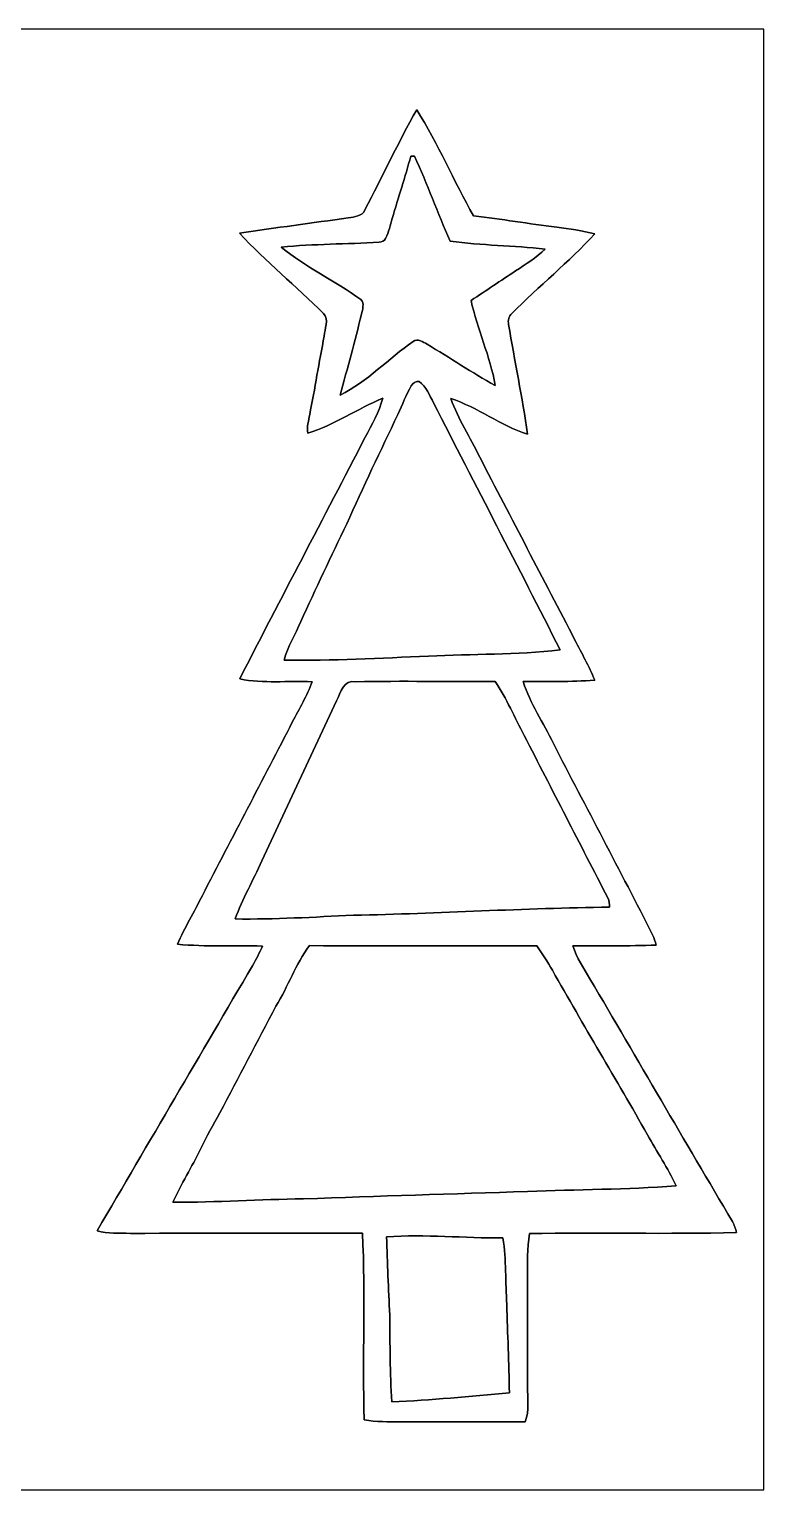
# Model space of a CAD drawing. Header units: centimetres. Extents: x -16.8 to 16.8, y -16.7 to 16.7.
# Drawn here: x 0 to 16.77, y -16.67 to 16.67 of the extents above; entities that cross this region are included whole.
import ezdxf

# ---------------------------------------------------------------- set-up
doc = ezdxf.new("R2010")
doc.units = ezdxf.units.CM
doc.header["$MEASUREMENT"] = 0
doc.layers.add('Layer 1', color=7, linetype='Continuous')

msp = doc.modelspace()

# ---------------------------------------------------------------- linework, layer by layer
at = {"layer": 'Layer 1', "color": 7}
for points, knots in [([(-16.77458, 16.66875), (-16.77458, 16.66875), (16.77458, 16.66875), (16.77458, 16.66875), (16.77458, 16.66875), (16.77458, 16.66875), (16.77458, -16.66875), (16.77458, -16.66875), (16.77458, -16.66875), (16.77458, -16.66875), (-16.77458, -16.66875), (-16.77458, -16.66875), (-16.77458, -16.66875), (-16.77458, -16.66875), (-16.77458, 16.66875), (-16.77458, 16.66875), (-16.77458, 16.66875), (-16.77458, 16.66875), (-16.77458, 16.66875), (-16.77458, 16.66875)], [0, 0, 0, 0, 0.16666667, 0.16666667, 0.16666667, 0.16666667, 0.33333333, 0.33333333, 0.33333333, 0.33333333, 0.5, 0.5, 0.5, 0.5, 0.66666667, 0.66666667, 0.66666667, 0.66666667, 1, 1, 1, 1]), ([(7.66692, 12.54513), (7.60201, 12.39661), (7.42703, 12.38744), (7.28733, 12.36204), (7.28733, 12.36204), (6.4583, 12.24562), (5.62786, 12.13908), (4.8006, 12.00997), (4.8006, 12.00997), (5.40526, 11.36333), (6.09388, 10.80135), (6.72218, 10.1787), (6.72218, 10.1787), (6.85694, 10.04006), (6.74123, 9.82839), (6.73735, 9.66435), (6.73735, 9.66435), (6.61882, 9.06886), (6.52462, 8.46843), (6.40468, 7.87294), (6.40468, 7.87294), (6.38246, 7.7343), (6.33483, 7.59248), (6.36129, 7.45031), (6.36129, 7.45031), (6.96666, 7.6327), (7.49265, 8.00594), (8.07544, 8.24759), (8.07544, 8.24759), (7.99006, 7.93044), (7.8232, 7.64469), (7.67186, 7.35577), (7.67186, 7.35577), (6.72289, 5.51427), (5.75098, 3.68441), (4.80624, 1.84079), (4.80624, 1.84079), (5.34952, 1.72649), (5.90903, 1.80058), (6.45936, 1.77624), (6.45936, 1.77624), (6.34824, 1.45521), (6.16902, 1.16522), (6.01592, 0.86395), (6.01592, 0.86395), (5.334, -0.46143), (4.63585, -1.778), (3.95393, -3.10374), (3.95393, -3.10374), (3.77225, -3.47874), (3.54753, -3.83293), (3.3849, -4.21711), (3.3849, -4.21711), (4.03154, -4.27637), (4.68207, -4.24109), (5.33047, -4.25803), (5.33047, -4.25803), (5.25886, -4.41149), (5.18019, -4.56142), (5.09729, -4.70923), (5.09729, -4.70923), (3.91442, -6.7243), (2.73297, -8.74007), (1.55116, -10.75584), (1.55116, -10.75584), (1.7967, -10.82992), (2.05705, -10.80735), (2.31069, -10.81652), (2.31069, -10.81652), (4.07705, -10.80982), (5.84376, -10.81229), (7.61047, -10.81405), (7.61047, -10.81405), (7.68032, -12.23257), (7.60589, -13.65462), (7.64893, -15.07455), (7.64893, -15.07455), (7.9248, -15.12147), (8.20491, -15.11441), (8.48431, -15.119), (8.48431, -15.119), (9.43222, -15.11794), (10.38049, -15.11194), (11.32875, -15.12111), (11.32875, -15.12111), (11.42718, -14.85971), (11.37461, -14.57607), (11.38202, -14.30514), (11.38202, -14.30514), (11.3725, -13.48176), (11.37814, -12.65873), (11.37567, -11.83569), (11.37567, -11.83569), (11.38026, -11.49703), (11.3725, -11.1573), (11.42153, -10.82146), (11.42153, -10.82146), (12.99845, -10.79041), (14.57678, -10.84051), (16.15369, -10.79535), (16.15369, -10.79535), (16.12794, -10.70857), (16.10007, -10.62284), (16.05703, -10.54347), (16.05703, -10.54347), (14.96624, -8.70232), (13.89027, -6.852), (12.80583, -5.00697), (12.80583, -5.00697), (12.66366, -4.76285), (12.49786, -4.5272), (12.41284, -4.25521), (12.41284, -4.25521), (13.04784, -4.24674), (13.68284, -4.26156), (14.31784, -4.23404), (14.31784, -4.23404), (14.29526, -4.15572), (14.27198, -4.07776), (14.2367, -4.00473), (14.2367, -4.00473), (13.49199, -2.54247), (12.72328, -1.09255), (11.96869, 0.36477), (11.96869, 0.36477), (11.74362, 0.83785), (11.44129, 1.27564), (11.28042, 1.77729), (11.28042, 1.77729), (11.82441, 1.78364), (12.3698, 1.76812), (12.91308, 1.81328), (12.91308, 1.81328), (12.78961, 2.12937), (12.61251, 2.42041), (12.46329, 2.7245), (12.46329, 2.7245), (11.73656, 4.11656), (11.01231, 5.50968), (10.287, 6.90245), (10.287, 6.90245), (10.07322, 7.35083), (9.7917, 7.76781), (9.62766, 8.23877), (9.62766, 8.23877), (10.24184, 8.03734), (10.76149, 7.62317), (11.37744, 7.42562), (11.37744, 7.42562), (11.26561, 8.26594), (11.08251, 9.09532), (10.9474, 9.93211), (10.9474, 9.93211), (10.92588, 10.02277), (10.95128, 10.11731), (11.01866, 10.18258), (11.01866, 10.18258), (11.64026, 10.79782), (12.31829, 11.35592), (12.91696, 11.99515), (12.91696, 11.99515), (12.63191, 12.07276), (12.3377, 12.1098), (12.0456, 12.14931), (12.0456, 12.14931), (11.41201, 12.22587), (10.78265, 12.33558), (10.14836, 12.40649), (10.14836, 12.40649), (9.69363, 13.20306), (9.34014, 14.05467), (8.84837, 14.83042), (8.84837, 14.83042), (8.42998, 14.08218), (8.05815, 13.30784), (7.66692, 12.54513), (7.66692, 12.54513), (7.66692, 12.54513), (7.66692, 12.54513), (7.66692, 12.54513)], [0, 0, 0, 0, 0.02173913, 0.02173913, 0.02173913, 0.02173913, 0.04347826, 0.04347826, 0.04347826, 0.04347826, 0.06521739, 0.06521739, 0.06521739, 0.06521739, 0.08695652, 0.08695652, 0.08695652, 0.08695652, 0.10869565, 0.10869565, 0.10869565, 0.10869565, 0.13043478, 0.13043478, 0.13043478, 0.13043478, 0.15217391, 0.15217391, 0.15217391, 0.15217391, 0.17391304, 0.17391304, 0.17391304, 0.17391304, 0.19565217, 0.19565217, 0.19565217, 0.19565217, 0.2173913, 0.2173913, 0.2173913, 0.2173913, 0.23913043, 0.23913043, 0.23913043, 0.23913043, 0.26086957, 0.26086957, 0.26086957, 0.26086957, 0.2826087, 0.2826087, 0.2826087, 0.2826087, 0.30434783, 0.30434783, 0.30434783, 0.30434783, 0.32608696, 0.32608696, 0.32608696, 0.32608696, 0.34782609, 0.34782609, 0.34782609, 0.34782609, 0.36956522, 0.36956522, 0.36956522, 0.36956522, 0.39130435, 0.39130435, 0.39130435, 0.39130435, 0.41304348, 0.41304348, 0.41304348, 0.41304348, 0.43478261, 0.43478261, 0.43478261, 0.43478261, 0.45652174, 0.45652174, 0.45652174, 0.45652174, 0.47826087, 0.47826087, 0.47826087, 0.47826087, 0.5, 0.5, 0.5, 0.5, 0.52173913, 0.52173913, 0.52173913, 0.52173913, 0.54347826, 0.54347826, 0.54347826, 0.54347826, 0.56521739, 0.56521739, 0.56521739, 0.56521739, 0.58695652, 0.58695652, 0.58695652, 0.58695652, 0.60869565, 0.60869565, 0.60869565, 0.60869565, 0.63043478, 0.63043478, 0.63043478, 0.63043478, 0.65217391, 0.65217391, 0.65217391, 0.65217391, 0.67391304, 0.67391304, 0.67391304, 0.67391304, 0.69565217, 0.69565217, 0.69565217, 0.69565217, 0.7173913, 0.7173913, 0.7173913, 0.7173913, 0.73913043, 0.73913043, 0.73913043, 0.73913043, 0.76086957, 0.76086957, 0.76086957, 0.76086957, 0.7826087, 0.7826087, 0.7826087, 0.7826087, 0.80434783, 0.80434783, 0.80434783, 0.80434783, 0.82608696, 0.82608696, 0.82608696, 0.82608696, 0.84782609, 0.84782609, 0.84782609, 0.84782609, 0.86956522, 0.86956522, 0.86956522, 0.86956522, 0.89130435, 0.89130435, 0.89130435, 0.89130435, 0.91304348, 0.91304348, 0.91304348, 0.91304348, 0.93478261, 0.93478261, 0.93478261, 0.93478261, 0.95652174, 0.95652174, 0.95652174, 0.95652174, 1, 1, 1, 1]), ([(8.71149, 13.77315), (8.73266, 13.77315), (8.77429, 13.77244), (8.79546, 13.77209), (8.79546, 13.77209), (9.09567, 13.13709), (9.32568, 12.47211), (9.61178, 11.83076), (9.61178, 11.83076), (10.33145, 11.73233), (11.05994, 11.73339), (11.78031, 11.65013), (11.78031, 11.65013), (11.58381, 11.4494), (11.33616, 11.31041), (11.10721, 11.15131), (11.10721, 11.15131), (10.76607, 10.93082), (10.43164, 10.69975), (10.09015, 10.48032), (10.09015, 10.48032), (10.23267, 9.82133), (10.52654, 9.20291), (10.64189, 8.53793), (10.64189, 8.53793), (10.10885, 8.8265), (9.60861, 9.17081), (9.08685, 9.47808), (9.08685, 9.47808), (8.99724, 9.53241), (8.87271, 9.61813), (8.77006, 9.53841), (8.77006, 9.53841), (8.19997, 9.15247), (7.72301, 8.62612), (7.10318, 8.31568), (7.10318, 8.31568), (7.26687, 8.93127), (7.43373, 9.54581), (7.58966, 10.16353), (7.58966, 10.16353), (7.60695, 10.27148), (7.66374, 10.40871), (7.57237, 10.49867), (7.57237, 10.49867), (6.98606, 10.92517), (6.31437, 11.23033), (5.75698, 11.6967), (5.75698, 11.6967), (6.49993, 11.76584), (7.24676, 11.76373), (7.99147, 11.80641), (7.99147, 11.80641), (8.05145, 11.80782), (8.1153, 11.8364), (8.13929, 11.89531), (8.13929, 11.89531), (8.21337, 12.03819), (8.24371, 12.198), (8.29063, 12.3511), (8.29063, 12.3511), (8.42292, 12.82735), (8.59296, 13.29302), (8.71149, 13.77315)], [0, 0, 0, 0, 0.05882353, 0.05882353, 0.05882353, 0.05882353, 0.11764706, 0.11764706, 0.11764706, 0.11764706, 0.17647059, 0.17647059, 0.17647059, 0.17647059, 0.23529412, 0.23529412, 0.23529412, 0.23529412, 0.29411765, 0.29411765, 0.29411765, 0.29411765, 0.35294118, 0.35294118, 0.35294118, 0.35294118, 0.41176471, 0.41176471, 0.41176471, 0.41176471, 0.47058824, 0.47058824, 0.47058824, 0.47058824, 0.52941176, 0.52941176, 0.52941176, 0.52941176, 0.58823529, 0.58823529, 0.58823529, 0.58823529, 0.64705882, 0.64705882, 0.64705882, 0.64705882, 0.70588235, 0.70588235, 0.70588235, 0.70588235, 0.76470588, 0.76470588, 0.76470588, 0.76470588, 0.82352941, 0.82352941, 0.82352941, 0.82352941, 0.88235294, 0.88235294, 0.88235294, 0.88235294, 1, 1, 1, 1]), ([(8.72561, 8.52876), (8.75982, 8.59367), (8.82791, 8.63671), (8.9027, 8.63), (8.9027, 8.63), (9.06604, 8.509), (9.14188, 8.31391), (9.23361, 8.13929), (9.23361, 8.13929), (10.19316, 6.25898), (11.17071, 4.3875), (12.12427, 2.50366), (12.12427, 2.50366), (11.12732, 2.3816), (10.11978, 2.41441), (9.11825, 2.35973), (9.11825, 2.35973), (8.01899, 2.31458), (6.91903, 2.24896), (5.81872, 2.26942), (5.81872, 2.26942), (5.90762, 2.5781), (6.07272, 2.85574), (6.2036, 3.14713), (6.2036, 3.14713), (6.54121, 3.89573), (6.89363, 4.63762), (7.24994, 5.37739), (7.24994, 5.37739), (7.62706, 6.21665), (8.02393, 7.04709), (8.41939, 7.87788), (8.41939, 7.87788), (8.52452, 8.09343), (8.60319, 8.32203), (8.72561, 8.52876)], [0, 0, 0, 0, 0.1, 0.1, 0.1, 0.1, 0.2, 0.2, 0.2, 0.2, 0.3, 0.3, 0.3, 0.3, 0.4, 0.4, 0.4, 0.4, 0.5, 0.5, 0.5, 0.5, 0.6, 0.6, 0.6, 0.6, 0.7, 0.7, 0.7, 0.7, 0.8, 0.8, 0.8, 0.8, 1, 1, 1, 1]), ([(7.01816, 1.33809), (7.11129, 1.52576), (7.17762, 1.83339), (7.4609, 1.77624), (7.4609, 1.77624), (8.52029, 1.79564), (9.58003, 1.77341), (10.63978, 1.78259), (10.63978, 1.78259), (10.90083, 1.39241), (11.08428, 0.95885), (11.30476, 0.5461), (11.30476, 0.5461), (11.94012, -0.69003), (12.57688, -1.92546), (13.21329, -3.16089), (13.21329, -3.16089), (13.24716, -3.22439), (13.25069, -3.29741), (13.25421, -3.36797), (13.25421, -3.36797), (11.30229, -3.39725), (9.3532, -3.5119), (7.40198, -3.55671), (7.40198, -3.55671), (6.50346, -3.5941), (5.60458, -3.65266), (4.705, -3.63926), (4.705, -3.63926), (4.86727, -3.17994), (5.11845, -2.75872), (5.31072, -2.31175), (5.31072, -2.31175), (5.87516, -1.09326), (6.45301, 0.11959), (7.01816, 1.33809)], [0, 0, 0, 0, 0.1, 0.1, 0.1, 0.1, 0.2, 0.2, 0.2, 0.2, 0.3, 0.3, 0.3, 0.3, 0.4, 0.4, 0.4, 0.4, 0.5, 0.5, 0.5, 0.5, 0.6, 0.6, 0.6, 0.6, 0.7, 0.7, 0.7, 0.7, 0.8, 0.8, 0.8, 0.8, 1, 1, 1, 1]), ([(6.39727, -4.24886), (8.128, -4.25379), (9.85873, -4.24886), (11.58946, -4.25133), (11.58946, -4.25133), (11.71751, -4.43195), (11.83957, -4.61786), (11.94682, -4.81189), (11.94682, -4.81189), (12.66049, -6.06848), (13.40273, -7.3085), (14.11922, -8.56333), (14.11922, -8.56333), (14.32772, -8.95703), (14.58948, -9.32321), (14.77222, -9.73032), (14.77222, -9.73032), (13.64262, -9.81992), (12.50844, -9.81251), (11.37708, -9.85838), (11.37708, -9.85838), (9.67211, -9.91553), (7.96713, -9.96668), (6.26251, -10.02912), (6.26251, -10.02912), (5.26874, -10.03582), (4.27672, -10.11273), (3.2833, -10.10426), (3.2833, -10.10426), (3.46463, -9.68516), (3.71687, -9.3024), (3.91266, -8.89071), (3.91266, -8.89071), (4.04636, -8.60778), (4.20123, -8.33579), (4.3561, -8.06415), (4.3561, -8.06415), (4.77485, -7.24923), (5.21053, -6.44313), (5.63386, -5.63033), (5.63386, -5.63033), (5.9122, -5.18266), (6.08295, -4.67501), (6.39727, -4.24886)], [0, 0, 0, 0, 0.08333333, 0.08333333, 0.08333333, 0.08333333, 0.16666667, 0.16666667, 0.16666667, 0.16666667, 0.25, 0.25, 0.25, 0.25, 0.33333333, 0.33333333, 0.33333333, 0.33333333, 0.41666667, 0.41666667, 0.41666667, 0.41666667, 0.5, 0.5, 0.5, 0.5, 0.58333333, 0.58333333, 0.58333333, 0.58333333, 0.66666667, 0.66666667, 0.66666667, 0.66666667, 0.75, 0.75, 0.75, 0.75, 0.83333333, 0.83333333, 0.83333333, 0.83333333, 1, 1, 1, 1]), ([(8.16046, -10.89625), (9.04416, -10.83169), (9.93246, -10.92482), (10.81758, -10.92094), (10.81758, -10.92094), (10.89484, -11.42224), (10.87684, -11.93094), (10.90436, -12.43612), (10.90436, -12.43612), (10.92376, -13.10816), (10.95834, -13.77985), (10.96469, -14.45225), (10.96469, -14.45225), (10.07075, -14.54221), (9.17469, -14.61735), (8.27758, -14.66497), (8.27758, -14.66497), (8.24195, -14.00457), (8.23666, -13.34276), (8.23136, -12.68166), (8.23136, -12.68166), (8.20702, -12.08617), (8.17562, -11.49138), (8.16046, -10.89625)], [0, 0, 0, 0, 0.14285714, 0.14285714, 0.14285714, 0.14285714, 0.28571429, 0.28571429, 0.28571429, 0.28571429, 0.42857143, 0.42857143, 0.42857143, 0.42857143, 0.57142857, 0.57142857, 0.57142857, 0.57142857, 0.71428571, 0.71428571, 0.71428571, 0.71428571, 1, 1, 1, 1])]:
    msp.add_open_spline(points, degree=3, knots=knots, dxfattribs=at)
at = {"layer": 'Layer 1', "color": 250}
for points, knots in [([(7.66692, 12.54513), (8.05815, 13.30784), (8.42998, 14.08218), (8.84837, 14.83042), (8.84837, 14.83042), (9.34014, 14.05467), (9.69363, 13.20306), (10.14836, 12.40649), (10.14836, 12.40649), (10.78265, 12.33558), (11.41201, 12.22587), (12.0456, 12.14931), (12.0456, 12.14931), (12.3377, 12.1098), (12.63191, 12.07276), (12.91696, 11.99515), (12.91696, 11.99515), (12.31829, 11.35592), (11.64026, 10.79782), (11.01866, 10.18258), (11.01866, 10.18258), (10.95128, 10.11731), (10.92588, 10.02277), (10.9474, 9.93211), (10.9474, 9.93211), (11.08251, 9.09532), (11.26561, 8.26594), (11.37744, 7.42562), (11.37744, 7.42562), (10.76149, 7.62317), (10.24184, 8.03734), (9.62766, 8.23877), (9.62766, 8.23877), (9.7917, 7.76781), (10.07322, 7.35083), (10.287, 6.90245), (10.287, 6.90245), (11.01231, 5.50968), (11.73656, 4.11656), (12.46329, 2.7245), (12.46329, 2.7245), (12.61251, 2.42041), (12.78961, 2.12937), (12.91308, 1.81328), (12.91308, 1.81328), (12.3698, 1.76812), (11.82441, 1.78364), (11.28042, 1.77729), (11.28042, 1.77729), (11.44129, 1.27564), (11.74362, 0.83785), (11.96869, 0.36477), (11.96869, 0.36477), (12.72328, -1.09255), (13.49199, -2.54247), (14.2367, -4.00473), (14.2367, -4.00473), (14.27198, -4.07776), (14.29526, -4.15572), (14.31784, -4.23404), (14.31784, -4.23404), (13.68284, -4.26156), (13.04784, -4.24674), (12.41284, -4.25521), (12.41284, -4.25521), (12.49786, -4.5272), (12.66366, -4.76285), (12.80583, -5.00697), (12.80583, -5.00697), (13.89027, -6.852), (14.96624, -8.70232), (16.05703, -10.54347), (16.05703, -10.54347), (16.10007, -10.62284), (16.12794, -10.70857), (16.15369, -10.79535), (16.15369, -10.79535), (14.57678, -10.84051), (12.99845, -10.79041), (11.42153, -10.82146), (11.42153, -10.82146), (11.3725, -11.1573), (11.38026, -11.49703), (11.37567, -11.83569), (11.37567, -11.83569), (11.37814, -12.65873), (11.3725, -13.48176), (11.38202, -14.30514), (11.38202, -14.30514), (11.37461, -14.57607), (11.42718, -14.85971), (11.32875, -15.12111), (11.32875, -15.12111), (10.38049, -15.11194), (9.43222, -15.11794), (8.48431, -15.119), (8.48431, -15.119), (8.20491, -15.11441), (7.9248, -15.12147), (7.64893, -15.07455), (7.64893, -15.07455), (7.60589, -13.65462), (7.68032, -12.23257), (7.61047, -10.81405), (7.61047, -10.81405), (5.84376, -10.81229), (4.07705, -10.80982), (2.31069, -10.81652), (2.31069, -10.81652), (2.05705, -10.80735), (1.7967, -10.82992), (1.55116, -10.75584), (1.55116, -10.75584), (2.73297, -8.74007), (3.91442, -6.7243), (5.09729, -4.70923), (5.09729, -4.70923), (5.18019, -4.56142), (5.25886, -4.41149), (5.33047, -4.25803), (5.33047, -4.25803), (4.68207, -4.24109), (4.03154, -4.27637), (3.3849, -4.21711), (3.3849, -4.21711), (3.54753, -3.83293), (3.77225, -3.47874), (3.95393, -3.10374), (3.95393, -3.10374), (4.63585, -1.778), (5.334, -0.46143), (6.01592, 0.86395), (6.01592, 0.86395), (6.16902, 1.16522), (6.34824, 1.45521), (6.45936, 1.77624), (6.45936, 1.77624), (5.90903, 1.80058), (5.34952, 1.72649), (4.80624, 1.84079), (4.80624, 1.84079), (5.75098, 3.68441), (6.72289, 5.51427), (7.67186, 7.35577), (7.67186, 7.35577), (7.8232, 7.64469), (7.99006, 7.93044), (8.07544, 8.24759), (8.07544, 8.24759), (7.49265, 8.00594), (6.96666, 7.6327), (6.36129, 7.45031), (6.36129, 7.45031), (6.33483, 7.59248), (6.38246, 7.7343), (6.40468, 7.87294), (6.40468, 7.87294), (6.52462, 8.46843), (6.61882, 9.06886), (6.73735, 9.66435), (6.73735, 9.66435), (6.74123, 9.82839), (6.85694, 10.04006), (6.72218, 10.1787), (6.72218, 10.1787), (6.09388, 10.80135), (5.40526, 11.36333), (4.8006, 12.00997), (4.8006, 12.00997), (5.62786, 12.13908), (6.4583, 12.24562), (7.28733, 12.36204), (7.28733, 12.36204), (7.42703, 12.38744), (7.60201, 12.39661), (7.66692, 12.54513), (7.66692, 12.54513), (7.66692, 12.54513), (7.66692, 12.54513), (7.66692, 12.54513)], [0, 0, 0, 0, 0.02173913, 0.02173913, 0.02173913, 0.02173913, 0.04347826, 0.04347826, 0.04347826, 0.04347826, 0.06521739, 0.06521739, 0.06521739, 0.06521739, 0.08695652, 0.08695652, 0.08695652, 0.08695652, 0.10869565, 0.10869565, 0.10869565, 0.10869565, 0.13043478, 0.13043478, 0.13043478, 0.13043478, 0.15217391, 0.15217391, 0.15217391, 0.15217391, 0.17391304, 0.17391304, 0.17391304, 0.17391304, 0.19565217, 0.19565217, 0.19565217, 0.19565217, 0.2173913, 0.2173913, 0.2173913, 0.2173913, 0.23913043, 0.23913043, 0.23913043, 0.23913043, 0.26086957, 0.26086957, 0.26086957, 0.26086957, 0.2826087, 0.2826087, 0.2826087, 0.2826087, 0.30434783, 0.30434783, 0.30434783, 0.30434783, 0.32608696, 0.32608696, 0.32608696, 0.32608696, 0.34782609, 0.34782609, 0.34782609, 0.34782609, 0.36956522, 0.36956522, 0.36956522, 0.36956522, 0.39130435, 0.39130435, 0.39130435, 0.39130435, 0.41304348, 0.41304348, 0.41304348, 0.41304348, 0.43478261, 0.43478261, 0.43478261, 0.43478261, 0.45652174, 0.45652174, 0.45652174, 0.45652174, 0.47826087, 0.47826087, 0.47826087, 0.47826087, 0.5, 0.5, 0.5, 0.5, 0.52173913, 0.52173913, 0.52173913, 0.52173913, 0.54347826, 0.54347826, 0.54347826, 0.54347826, 0.56521739, 0.56521739, 0.56521739, 0.56521739, 0.58695652, 0.58695652, 0.58695652, 0.58695652, 0.60869565, 0.60869565, 0.60869565, 0.60869565, 0.63043478, 0.63043478, 0.63043478, 0.63043478, 0.65217391, 0.65217391, 0.65217391, 0.65217391, 0.67391304, 0.67391304, 0.67391304, 0.67391304, 0.69565217, 0.69565217, 0.69565217, 0.69565217, 0.7173913, 0.7173913, 0.7173913, 0.7173913, 0.73913043, 0.73913043, 0.73913043, 0.73913043, 0.76086957, 0.76086957, 0.76086957, 0.76086957, 0.7826087, 0.7826087, 0.7826087, 0.7826087, 0.80434783, 0.80434783, 0.80434783, 0.80434783, 0.82608696, 0.82608696, 0.82608696, 0.82608696, 0.84782609, 0.84782609, 0.84782609, 0.84782609, 0.86956522, 0.86956522, 0.86956522, 0.86956522, 0.89130435, 0.89130435, 0.89130435, 0.89130435, 0.91304348, 0.91304348, 0.91304348, 0.91304348, 0.93478261, 0.93478261, 0.93478261, 0.93478261, 0.95652174, 0.95652174, 0.95652174, 0.95652174, 1, 1, 1, 1]), ([(8.71149, 13.77315), (8.59296, 13.29302), (8.42292, 12.82735), (8.29063, 12.3511), (8.29063, 12.3511), (8.24371, 12.198), (8.21337, 12.03819), (8.13929, 11.89531), (8.13929, 11.89531), (8.1153, 11.8364), (8.05145, 11.80782), (7.99147, 11.80641), (7.99147, 11.80641), (7.24676, 11.76373), (6.49993, 11.76584), (5.75698, 11.6967), (5.75698, 11.6967), (6.31437, 11.23033), (6.98606, 10.92517), (7.57237, 10.49867), (7.57237, 10.49867), (7.66374, 10.40871), (7.60695, 10.27148), (7.58966, 10.16353), (7.58966, 10.16353), (7.43373, 9.54581), (7.26687, 8.93127), (7.10318, 8.31568), (7.10318, 8.31568), (7.72301, 8.62612), (8.19997, 9.15247), (8.77006, 9.53841), (8.77006, 9.53841), (8.87271, 9.61813), (8.99724, 9.53241), (9.08685, 9.47808), (9.08685, 9.47808), (9.60861, 9.17081), (10.10885, 8.8265), (10.64189, 8.53793), (10.64189, 8.53793), (10.52654, 9.20291), (10.23267, 9.82133), (10.09015, 10.48032), (10.09015, 10.48032), (10.43164, 10.69975), (10.76607, 10.93082), (11.10721, 11.15131), (11.10721, 11.15131), (11.33616, 11.31041), (11.58381, 11.4494), (11.78031, 11.65013), (11.78031, 11.65013), (11.05994, 11.73339), (10.33145, 11.73233), (9.61178, 11.83076), (9.61178, 11.83076), (9.32568, 12.47211), (9.09567, 13.13709), (8.79546, 13.77209), (8.79546, 13.77209), (8.77429, 13.77244), (8.73266, 13.77315), (8.71149, 13.77315), (8.71149, 13.77315), (8.71149, 13.77315), (8.71149, 13.77315), (8.71149, 13.77315)], [0, 0, 0, 0, 0.05555556, 0.05555556, 0.05555556, 0.05555556, 0.11111111, 0.11111111, 0.11111111, 0.11111111, 0.16666667, 0.16666667, 0.16666667, 0.16666667, 0.22222222, 0.22222222, 0.22222222, 0.22222222, 0.27777778, 0.27777778, 0.27777778, 0.27777778, 0.33333333, 0.33333333, 0.33333333, 0.33333333, 0.38888889, 0.38888889, 0.38888889, 0.38888889, 0.44444444, 0.44444444, 0.44444444, 0.44444444, 0.5, 0.5, 0.5, 0.5, 0.55555556, 0.55555556, 0.55555556, 0.55555556, 0.61111111, 0.61111111, 0.61111111, 0.61111111, 0.66666667, 0.66666667, 0.66666667, 0.66666667, 0.72222222, 0.72222222, 0.72222222, 0.72222222, 0.77777778, 0.77777778, 0.77777778, 0.77777778, 0.83333333, 0.83333333, 0.83333333, 0.83333333, 0.88888889, 0.88888889, 0.88888889, 0.88888889, 1, 1, 1, 1]), ([(8.72561, 8.52876), (8.60319, 8.32203), (8.52452, 8.09343), (8.41939, 7.87788), (8.41939, 7.87788), (8.02393, 7.04709), (7.62706, 6.21665), (7.24994, 5.37739), (7.24994, 5.37739), (6.89363, 4.63762), (6.54121, 3.89573), (6.2036, 3.14713), (6.2036, 3.14713), (6.07272, 2.85574), (5.90762, 2.5781), (5.81872, 2.26942), (5.81872, 2.26942), (6.91903, 2.24896), (8.01899, 2.31458), (9.11825, 2.35973), (9.11825, 2.35973), (10.11978, 2.41441), (11.12732, 2.3816), (12.12427, 2.50366), (12.12427, 2.50366), (11.17071, 4.3875), (10.19316, 6.25898), (9.23361, 8.13929), (9.23361, 8.13929), (9.14188, 8.31391), (9.06604, 8.509), (8.9027, 8.63), (8.9027, 8.63), (8.82791, 8.63671), (8.75982, 8.59367), (8.72561, 8.52876), (8.72561, 8.52876), (8.72561, 8.52876), (8.72561, 8.52876), (8.72561, 8.52876)], [0, 0, 0, 0, 0.09090909, 0.09090909, 0.09090909, 0.09090909, 0.18181818, 0.18181818, 0.18181818, 0.18181818, 0.27272727, 0.27272727, 0.27272727, 0.27272727, 0.36363636, 0.36363636, 0.36363636, 0.36363636, 0.45454545, 0.45454545, 0.45454545, 0.45454545, 0.54545455, 0.54545455, 0.54545455, 0.54545455, 0.63636364, 0.63636364, 0.63636364, 0.63636364, 0.72727273, 0.72727273, 0.72727273, 0.72727273, 0.81818182, 0.81818182, 0.81818182, 0.81818182, 1, 1, 1, 1]), ([(7.01816, 1.33809), (6.45301, 0.11959), (5.87516, -1.09326), (5.31072, -2.31175), (5.31072, -2.31175), (5.11845, -2.75872), (4.86727, -3.17994), (4.705, -3.63926), (4.705, -3.63926), (5.60458, -3.65266), (6.50346, -3.5941), (7.40198, -3.55671), (7.40198, -3.55671), (9.3532, -3.5119), (11.30229, -3.39725), (13.25421, -3.36797), (13.25421, -3.36797), (13.25069, -3.29741), (13.24716, -3.22439), (13.21329, -3.16089), (13.21329, -3.16089), (12.57688, -1.92546), (11.94012, -0.69003), (11.30476, 0.5461), (11.30476, 0.5461), (11.08428, 0.95885), (10.90083, 1.39241), (10.63978, 1.78259), (10.63978, 1.78259), (9.58003, 1.77341), (8.52029, 1.79564), (7.4609, 1.77624), (7.4609, 1.77624), (7.17762, 1.83339), (7.11129, 1.52576), (7.01816, 1.33809), (7.01816, 1.33809), (7.01816, 1.33809), (7.01816, 1.33809), (7.01816, 1.33809)], [0, 0, 0, 0, 0.09090909, 0.09090909, 0.09090909, 0.09090909, 0.18181818, 0.18181818, 0.18181818, 0.18181818, 0.27272727, 0.27272727, 0.27272727, 0.27272727, 0.36363636, 0.36363636, 0.36363636, 0.36363636, 0.45454545, 0.45454545, 0.45454545, 0.45454545, 0.54545455, 0.54545455, 0.54545455, 0.54545455, 0.63636364, 0.63636364, 0.63636364, 0.63636364, 0.72727273, 0.72727273, 0.72727273, 0.72727273, 0.81818182, 0.81818182, 0.81818182, 0.81818182, 1, 1, 1, 1]), ([(6.39727, -4.24886), (6.08295, -4.67501), (5.9122, -5.18266), (5.63386, -5.63033), (5.63386, -5.63033), (5.21053, -6.44313), (4.77485, -7.24923), (4.3561, -8.06415), (4.3561, -8.06415), (4.20123, -8.33579), (4.04636, -8.60778), (3.91266, -8.89071), (3.91266, -8.89071), (3.71687, -9.3024), (3.46463, -9.68516), (3.2833, -10.10426), (3.2833, -10.10426), (4.27672, -10.11273), (5.26874, -10.03582), (6.26251, -10.02912), (6.26251, -10.02912), (7.96713, -9.96668), (9.67211, -9.91553), (11.37708, -9.85838), (11.37708, -9.85838), (12.50844, -9.81251), (13.64262, -9.81992), (14.77222, -9.73032), (14.77222, -9.73032), (14.58948, -9.32321), (14.32772, -8.95703), (14.11922, -8.56333), (14.11922, -8.56333), (13.40273, -7.3085), (12.66049, -6.06848), (11.94682, -4.81189), (11.94682, -4.81189), (11.83957, -4.61786), (11.71751, -4.43195), (11.58946, -4.25133), (11.58946, -4.25133), (9.85873, -4.24886), (8.128, -4.25379), (6.39727, -4.24886), (6.39727, -4.24886), (6.39727, -4.24886), (6.39727, -4.24886), (6.39727, -4.24886)], [0, 0, 0, 0, 0.07692308, 0.07692308, 0.07692308, 0.07692308, 0.15384615, 0.15384615, 0.15384615, 0.15384615, 0.23076923, 0.23076923, 0.23076923, 0.23076923, 0.30769231, 0.30769231, 0.30769231, 0.30769231, 0.38461538, 0.38461538, 0.38461538, 0.38461538, 0.46153846, 0.46153846, 0.46153846, 0.46153846, 0.53846154, 0.53846154, 0.53846154, 0.53846154, 0.61538462, 0.61538462, 0.61538462, 0.61538462, 0.69230769, 0.69230769, 0.69230769, 0.69230769, 0.76923077, 0.76923077, 0.76923077, 0.76923077, 0.84615385, 0.84615385, 0.84615385, 0.84615385, 1, 1, 1, 1]), ([(8.16046, -10.89625), (8.17562, -11.49138), (8.20702, -12.08617), (8.23136, -12.68166), (8.23136, -12.68166), (8.23666, -13.34276), (8.24195, -14.00457), (8.27758, -14.66497), (8.27758, -14.66497), (9.17469, -14.61735), (10.07075, -14.54221), (10.96469, -14.45225), (10.96469, -14.45225), (10.95834, -13.77985), (10.92376, -13.10816), (10.90436, -12.43612), (10.90436, -12.43612), (10.87684, -11.93094), (10.89484, -11.42224), (10.81758, -10.92094), (10.81758, -10.92094), (9.93246, -10.92482), (9.04416, -10.83169), (8.16046, -10.89625)], [0, 0, 0, 0, 0.14285714, 0.14285714, 0.14285714, 0.14285714, 0.28571429, 0.28571429, 0.28571429, 0.28571429, 0.42857143, 0.42857143, 0.42857143, 0.42857143, 0.57142857, 0.57142857, 0.57142857, 0.57142857, 0.71428571, 0.71428571, 0.71428571, 0.71428571, 1, 1, 1, 1])]:
    msp.add_open_spline(points, degree=3, knots=knots, dxfattribs=at)

doc.saveas('drawing.dxf')
